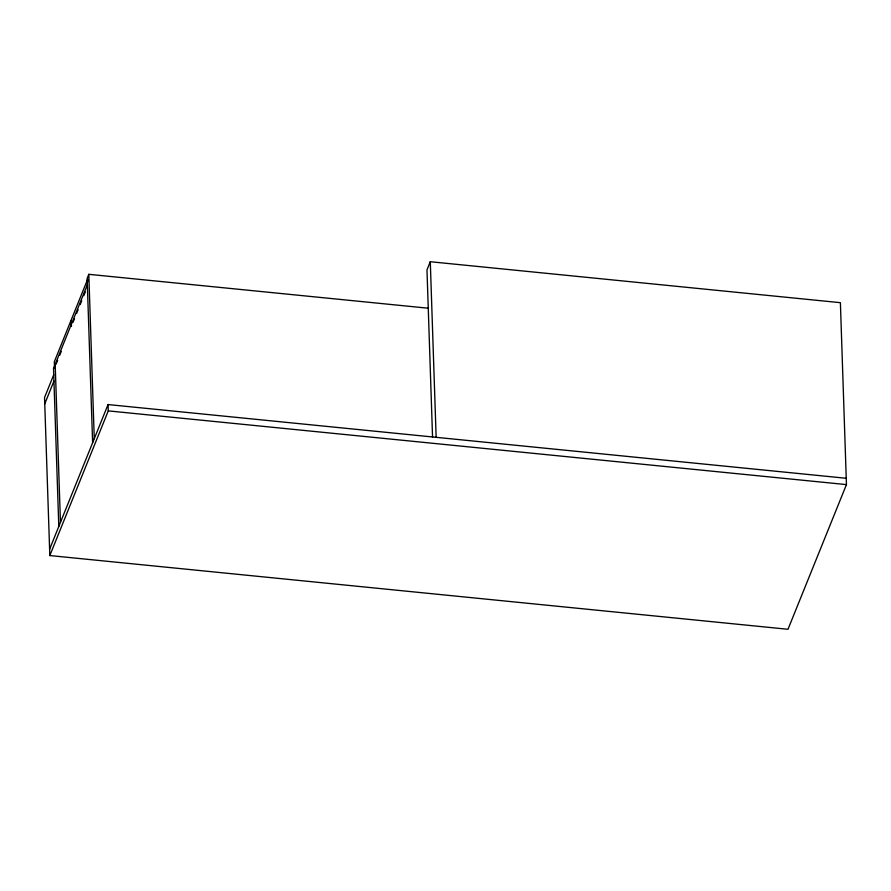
<?xml version="1.0" encoding="UTF-8"?>
<svg xmlns="http://www.w3.org/2000/svg" width="891" height="891" viewBox="0 0 891 891"><rect width="100%" height="100%" fill="white"/><g stroke="black" fill="none" stroke-linecap="round" stroke-linejoin="round"><path stroke-width="1.34" d="M428.471 308.241L88.799 274.317L87.14 278.415L92.619 442.782M87.351 284.741L53.527 368.451L58.795 526.492M56.088 364.219L57.648 360.354M59.73 355.208L61.29 351.355M72.984 322.408L74.532 318.588M76.581 313.498L78.13 309.678M80.179 304.588L81.727 300.768M83.787 295.678L85.324 291.869M53.738 374.766L44.55 397.52L49.818 555.561L788 629.28L846.45 484.604L840.391 302.673L430.286 261.72L426.978 269.917L432.558 437.214M44.762 403.835L53.95 381.092M49.606 549.235L108.056 404.559L846.238 478.278M49.818 555.561L108.268 410.885L108.056 404.559M108.268 410.885L846.45 484.604M430.286 261.72L436.145 437.325M88.799 274.317L94.279 438.684M87.775 281.712L87.686 279.184L71.235 319.902L71.447 326.217M71.124 325.638L70.957 320.582L54.329 361.757L54.529 368.072M55.186 364.352L60.454 522.393"/></g></svg>
